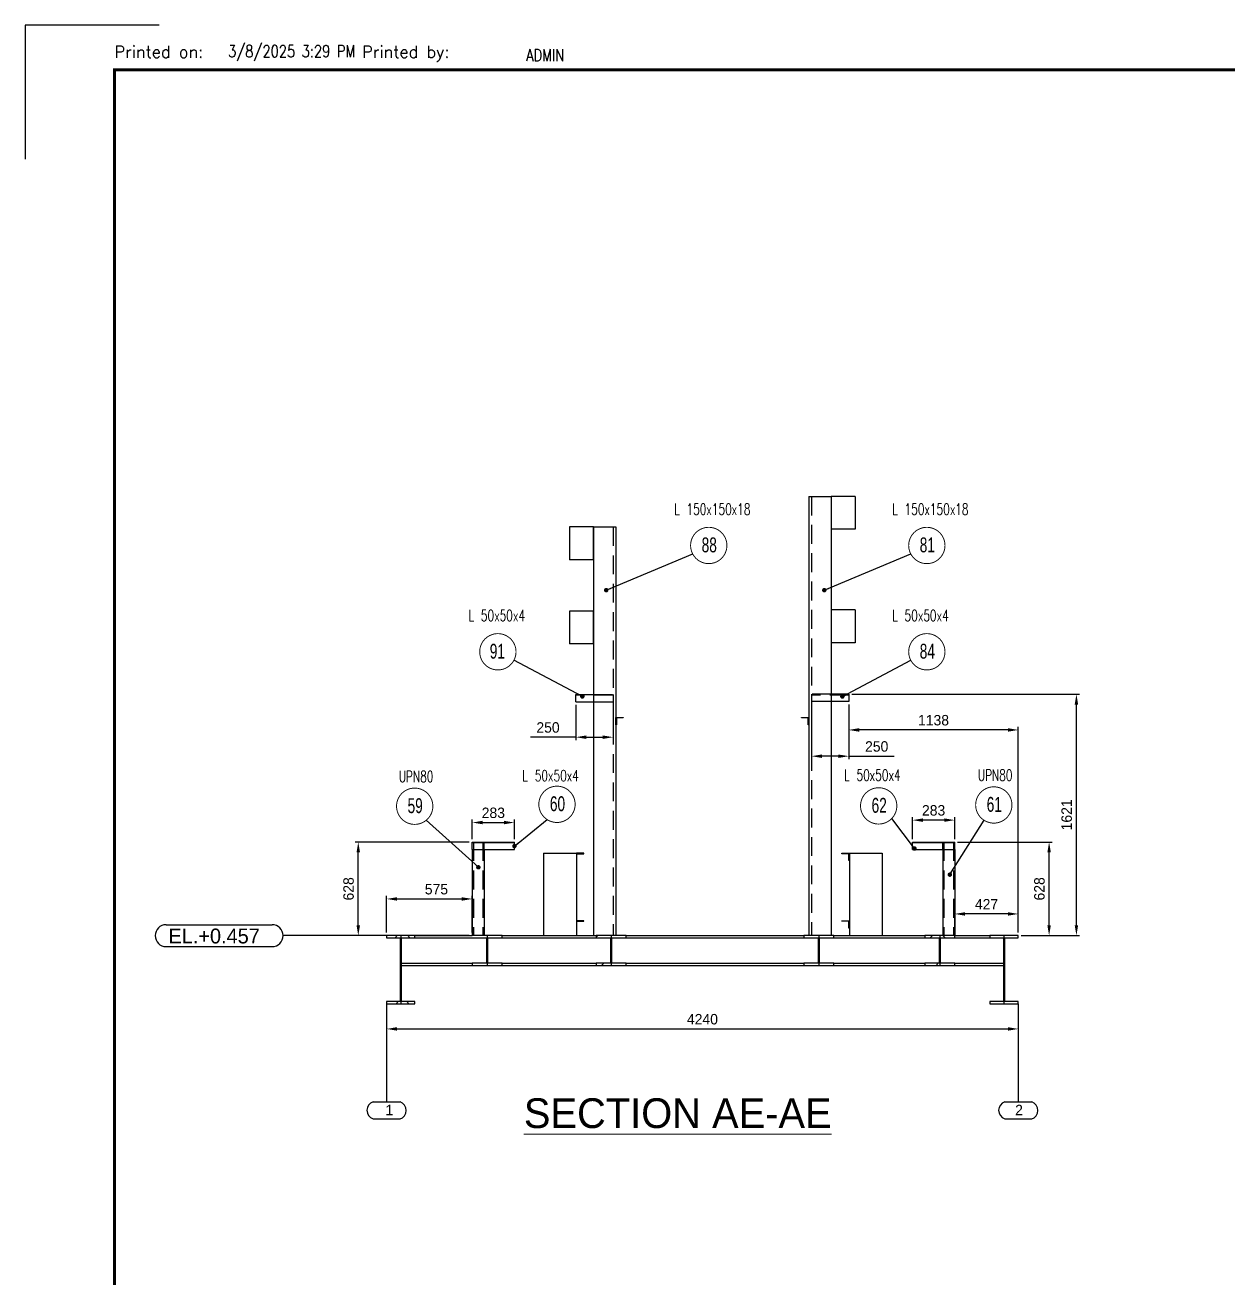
# Model space of a CAD drawing. Header units: millimetres. Extents: x 0 to 16187, y -20471 to 6290.
# Drawn here: x 5534.1 to 5937.8, y 4286.9 to 4707.4 of the extents above; entities that cross this region are included whole.
import ezdxf
from ezdxf.enums import TextEntityAlignment as Align

# ---------------------------------------------------------------- set-up
doc = ezdxf.new("R2010")
doc.units = ezdxf.units.MM
doc.header["$PDSIZE"] = -1
doc.linetypes.add('DASHED2', pattern=[9.525, 6.35, -3.175])
doc.linetypes.add('HIDDEN', pattern=[9.525, 6.35, -3.175])
doc.layers.add('BORDER1', color=3, linetype='Continuous')
doc.layers.add('BORDER2', color=7, linetype='Continuous')
doc.styles.add('MtXpl_txt_shx', font='txt.shx', dxfattribs={"height": 0.2})
doc.styles.add('ROMANC', font='ROMANC', dxfattribs={"height": 5})
doc.styles.add('ROMAND-1', font='ic-romand.shx')
doc.styles.add('ROMANS', font='ROMANS.shx', dxfattribs={"width": 0.8})
doc.styles.add('ROMANT', font='ROMANT', dxfattribs={"height": 4})
doc.styles.add('SLDTEXTSTYLE2', font='TXT', dxfattribs={"width": 0.686449})
doc.dimstyles.new('AM_ISO', dxfattribs={"dimtxt": 3.5, "dimasz": 3.5, "dimexe": 1, "dimexo": 1, "dimgap": 1.5, "dimtad": 1, "dimdsep": 46, "dimtxsty": 'Standard', "dimcen": 0, "dimclrd": 1, "dimclre": 1, "dimclrt": 1, "dimadec": 0, "dimazin": 2, "dimtp": 0.1, "dimtm": 0.1, "dimtfac": 0.71, "dimtdec": 3, "dimtmove": 0, "dimatfit": 3, "dimfxl": 1, "dimlwd": -1, "dimlwe": -1, "dimarcsym": 1})
doc.dimstyles.new('AM_ISO$7', dxfattribs={"dimtxt": 3.5, "dimasz": 3.5, "dimexe": 1, "dimexo": 1, "dimgap": 1.5, "dimtad": 1, "dimtoh": 1, "dimdsep": 46, "dimtxsty": 'Standard', "dimcen": 0, "dimclrd": 1, "dimclre": 1, "dimclrt": 1, "dimadec": 0, "dimazin": 2, "dimtp": 0.1, "dimtm": 0.1, "dimtfac": 0.71, "dimtdec": 3, "dimtmove": 0, "dimatfit": 3, "dimfxl": 1, "dimlwd": -1, "dimlwe": -1, "dimarcsym": 1})
pattern_1 = [(45, (4801.996, -1304.494), (-5.61266, 5.61266), [])]
pattern_2 = [(135, (4801.996, -1304.494), (-5.61266, -5.61266), [])]

# ---------------------------------------------------------------- blocks, each defined once
blk = doc.blocks.new('*D3445')
at = {"color": 1, "linetype": 'ByBlock'}
for p, q in [((5655.41, 4402.83), (5655.41, 4415.14)), ((5658.91, 4414.14), (5680.66, 4414.14)), ((5684.16, 4402.83), (5684.16, 4415.14))]:
    blk.add_line(p, q, dxfattribs=at)
at = {"color": 1}
for points in [[(5658.91, 4414.72), (5658.91, 4413.56), (5655.41, 4414.14)], [(5680.66, 4413.56), (5680.66, 4414.72), (5684.16, 4414.14)]]:
    blk.add_solid(points, dxfattribs=at)
at = {"layer": 'Defpoints', "color": 0}
for p in [(5684.16, 4414.14), (5655.41, 4401.83), (5684.16, 4401.83)]:
    blk.add_point(p, dxfattribs=at)
at = {"color": 1, "insert": (5672.15, 4417.39), "char_height": 3.5, "attachment_point": 5}
blk.add_mtext('575', dxfattribs=at)
blk = doc.blocks.new('*D3446')
at = {"color": 1, "linetype": 'ByBlock'}
for p, q in [((5684.16, 4434.23), (5684.16, 4440.78)), ((5698.31, 4434.23), (5698.31, 4440.78)), ((5687.66, 4439.78), (5694.81, 4439.78))]:
    blk.add_line(p, q, dxfattribs=at)
at = {"color": 1}
for points in [[(5687.66, 4440.37), (5687.66, 4439.2), (5684.16, 4439.78)], [(5694.81, 4439.2), (5694.81, 4440.37), (5698.31, 4439.78)]]:
    blk.add_solid(points, dxfattribs=at)
at = {"layer": 'Defpoints', "color": 0}
for p in [(5698.31, 4439.78), (5684.16, 4433.23), (5698.31, 4433.23)]:
    blk.add_point(p, dxfattribs=at)
at = {"color": 1, "insert": (5691.24, 4443.03), "char_height": 3.5, "attachment_point": 5}
blk.add_mtext('283', dxfattribs=at)
blk = doc.blocks.new('*D3447')
at = {"color": 1, "linetype": 'ByBlock'}
for p, q in [((5683.16, 4433.23), (5644.92, 4433.23)), ((5645.92, 4405.33), (5645.92, 4429.73)), ((5683.16, 4401.83), (5644.92, 4401.83))]:
    blk.add_line(p, q, dxfattribs=at)
at = {"color": 1}
for points in [[(5646.5, 4429.73), (5645.34, 4429.73), (5645.92, 4433.23)], [(5645.34, 4405.33), (5646.5, 4405.33), (5645.92, 4401.83)]]:
    blk.add_solid(points, dxfattribs=at)
at = {"layer": 'Defpoints', "color": 0}
for p in [(5645.92, 4433.23), (5684.16, 4433.23), (5684.16, 4401.83)]:
    blk.add_point(p, dxfattribs=at)
at = {"color": 1, "insert": (5642.67, 4417.53), "char_height": 3.5, "attachment_point": 5, "rotation": 90}
blk.add_mtext('628', dxfattribs=at)
blk = doc.blocks.new('*D3448')
at = {"color": 1, "linetype": 'ByBlock'}
for p, q in [((5846.06, 4402.83), (5846.06, 4410.11)), ((5863.91, 4409.11), (5849.56, 4409.11)), ((5867.41, 4402.83), (5867.41, 4410.11))]:
    blk.add_line(p, q, dxfattribs=at)
at = {"color": 1}
for points in [[(5849.56, 4409.7), (5849.56, 4408.53), (5846.06, 4409.11)], [(5863.91, 4408.53), (5863.91, 4409.7), (5867.41, 4409.11)]]:
    blk.add_solid(points, dxfattribs=at)
at = {"layer": 'Defpoints', "color": 0}
for p in [(5846.06, 4409.11), (5846.06, 4401.83), (5867.41, 4401.83)]:
    blk.add_point(p, dxfattribs=at)
at = {"color": 1, "insert": (5856.74, 4412.36), "char_height": 3.5, "attachment_point": 5}
blk.add_mtext('427', dxfattribs=at)
blk = doc.blocks.new('*D3449')
at = {"color": 1, "linetype": 'ByBlock'}
for p, q in [((5847.06, 4433.23), (5878.75, 4433.23)), ((5877.75, 4405.33), (5877.75, 4429.73)), ((5868.41, 4401.83), (5878.75, 4401.83))]:
    blk.add_line(p, q, dxfattribs=at)
at = {"color": 1}
for points in [[(5878.33, 4429.73), (5877.16, 4429.73), (5877.75, 4433.23)], [(5877.16, 4405.33), (5878.33, 4405.33), (5877.75, 4401.83)]]:
    blk.add_solid(points, dxfattribs=at)
at = {"layer": 'Defpoints', "color": 0}
for p in [(5846.06, 4433.23), (5877.75, 4433.23), (5867.41, 4401.83)]:
    blk.add_point(p, dxfattribs=at)
at = {"color": 1, "insert": (5874.5, 4417.53), "char_height": 3.5, "attachment_point": 5, "rotation": 90}
blk.add_mtext('628', dxfattribs=at)
blk = doc.blocks.new('*D3450')
at = {"color": 1, "linetype": 'ByBlock'}
for p, q in [((5831.91, 4434.23), (5831.91, 4441.6)), ((5842.56, 4440.6), (5835.41, 4440.6)), ((5846.06, 4434.23), (5846.06, 4441.6))]:
    blk.add_line(p, q, dxfattribs=at)
at = {"color": 1}
for points in [[(5835.41, 4441.18), (5835.41, 4440.01), (5831.91, 4440.6)], [(5842.56, 4440.01), (5842.56, 4441.18), (5846.06, 4440.6)]]:
    blk.add_solid(points, dxfattribs=at)
at = {"layer": 'Defpoints', "color": 0}
for p in [(5831.91, 4440.6), (5831.91, 4433.23), (5846.06, 4433.23)]:
    blk.add_point(p, dxfattribs=at)
at = {"color": 1, "insert": (5838.99, 4443.85), "char_height": 3.5, "attachment_point": 5}
blk.add_mtext('283', dxfattribs=at)
blk = doc.blocks.new('*D3451')
at = {"color": 1, "linetype": 'ByBlock'}
for p, q in [((5655.41, 4377.98), (5655.41, 4369.51)), ((5867.41, 4377.98), (5867.41, 4369.51)), ((5658.91, 4370.51), (5863.91, 4370.51))]:
    blk.add_line(p, q, dxfattribs=at)
at = {"color": 1}
for points in [[(5658.91, 4371.1), (5658.91, 4369.93), (5655.41, 4370.51)], [(5863.91, 4369.93), (5863.91, 4371.1), (5867.41, 4370.51)]]:
    blk.add_solid(points, dxfattribs=at)
at = {"layer": 'Defpoints', "color": 0}
for p in [(5655.41, 4378.98), (5867.41, 4378.98), (5867.41, 4370.51)]:
    blk.add_point(p, dxfattribs=at)
at = {"color": 1, "insert": (5761.41, 4373.76), "char_height": 3.5, "attachment_point": 5}
blk.add_mtext('4240', dxfattribs=at)
blk = doc.blocks.new('A$7E931815294F9')
at = {"color": 1}
blk.add_line((13.2, 77.36), (13.2, 11.43), dxfattribs=at)
at = {"color": 1, "ltscale": 0.2}
blk.add_line((4.15, 11.48), (22.25, 11.39), dxfattribs=at)
at = {"color": 1, "linetype": 'Continuous', "lineweight": 25}
blk.add_line((4.14, 0.09), (22.29, 0.01), dxfattribs=at)
at = {"color": 1, "ltscale": 0.2}
for centre, radius, start, end in [((5.98, 5.79), 5.98, 107.86898, 252.02455), ((20.4, 5.69), 5.99, 287.96509, 71.9697)]:
    blk.add_arc(centre, radius, start, end, dxfattribs=at)
at = {"color": 1, "linetype": 'Continuous', "lineweight": 25}
blk.add_text('1', height=7, rotation=359.95368, dxfattribs=at).set_placement((12.44, 2.5))
blk = doc.blocks.new('A$7E9318152A351E9')
at = {"color": 1}
blk.add_line((13.2, 77.36), (13.2, 11.43), dxfattribs=at)
at = {"color": 1, "ltscale": 0.2}
blk.add_line((4.15, 11.48), (22.25, 11.39), dxfattribs=at)
at = {"color": 1, "linetype": 'Continuous', "lineweight": 25}
blk.add_line((4.14, 0.09), (22.29, 0.01), dxfattribs=at)
at = {"color": 1, "ltscale": 0.2}
for centre, radius, start, end in [((5.98, 5.79), 5.98, 107.86898, 252.02455), ((20.4, 5.69), 5.99, 287.96509, 71.9697)]:
    blk.add_arc(centre, radius, start, end, dxfattribs=at)
at = {"color": 1, "linetype": 'Continuous', "lineweight": 25}
blk.add_text('2', height=7, rotation=359.95368, dxfattribs=at).set_placement((11.06, 2.5))
blk = doc.blocks.new('A$7E9319C323A31A')
at = {"color": 7, "linetype": 'Continuous', "lineweight": 25}
for p, q in [((3.67, 7.35), (39.25, 7.35)), ((3.67, 0), (39.25, 0))]:
    blk.add_line(p, q, dxfattribs=at)
blk.add_line((68.71, 3.67), (42.92, 3.67))
for centre, start, end in [((3.67, 3.67), 90, 270), ((39.25, 3.67), 270, 90)]:
    blk.add_arc(centre, 3.67, start, end, dxfattribs=at)
blk.add_text('EL.+0.457', height=5, dxfattribs=at).set_placement((4.45, 1.05))
blk = doc.blocks.new('*D3650')
at = {"color": 1, "linetype": 'ByBlock'}
for p, q in [((5811.51, 4482.88), (5887.91, 4482.88)), ((5886.91, 4405.33), (5886.91, 4479.38)), ((5868.41, 4401.83), (5887.91, 4401.83))]:
    blk.add_line(p, q, dxfattribs=at)
at = {"color": 1}
for points in [[(5887.49, 4479.38), (5886.33, 4479.38), (5886.91, 4482.88)], [(5886.33, 4405.33), (5887.49, 4405.33), (5886.91, 4401.83)]]:
    blk.add_solid(points, dxfattribs=at)
at = {"layer": 'Defpoints', "color": 0}
for p in [(5810.51, 4482.88), (5886.91, 4482.88), (5867.41, 4401.83)]:
    blk.add_point(p, dxfattribs=at)
at = {"color": 1, "insert": (5883.66, 4442.36), "char_height": 3.5, "attachment_point": 5, "rotation": 90}
blk.add_mtext('1621', dxfattribs=at)
blk = doc.blocks.new('*D3651')
at = {"color": 1, "linetype": 'ByBlock'}
for p, q in [((5810.51, 4479.38), (5810.51, 4469.86)), ((5863.91, 4470.86), (5814.01, 4470.86)), ((5867.41, 4402.83), (5867.41, 4471.86))]:
    blk.add_line(p, q, dxfattribs=at)
at = {"color": 1}
for points in [[(5814.01, 4471.45), (5814.01, 4470.28), (5810.51, 4470.86)], [(5863.91, 4470.28), (5863.91, 4471.45), (5867.41, 4470.86)]]:
    blk.add_solid(points, dxfattribs=at)
at = {"layer": 'Defpoints', "color": 0}
for p in [(5810.51, 4480.38), (5810.51, 4470.86), (5867.41, 4401.83)]:
    blk.add_point(p, dxfattribs=at)
at = {"color": 1, "insert": (5838.96, 4474.11), "char_height": 3.5, "attachment_point": 5}
blk.add_mtext('1138', dxfattribs=at)
blk = doc.blocks.new('*D3656')
at = {"color": 1, "linetype": 'ByBlock'}
for p, q in [((5718.96, 4479.28), (5718.96, 4467.43)), ((5731.46, 4479.28), (5731.46, 4467.43)), ((5718.96, 4468.43), (5703.71, 4468.43)), ((5722.46, 4468.43), (5727.96, 4468.43))]:
    blk.add_line(p, q, dxfattribs=at)
at = {"color": 1}
for points in [[(5722.46, 4469.01), (5722.46, 4467.84), (5718.96, 4468.43)], [(5727.96, 4467.84), (5727.96, 4469.01), (5731.46, 4468.43)]]:
    blk.add_solid(points, dxfattribs=at)
at = {"layer": 'Defpoints', "color": 0}
for p in [(5718.96, 4480.28), (5731.46, 4480.28), (5731.46, 4468.43)]:
    blk.add_point(p, dxfattribs=at)
at = {"color": 1, "insert": (5709.59, 4471.68), "char_height": 3.5, "attachment_point": 5}
blk.add_mtext('250', dxfattribs=at)
blk = doc.blocks.new('*U609')
at = {"layer": 'BORDER1', "color": 154, "true_color": 0x1859a9, "const_width": 1}
blk.add_lwpolyline([(1.81, 811), (1144, 811), (1144, 0), (0, 0), (0, 811)], close=True, dxfattribs=at)
at = {"layer": 'BORDER2'}
blk.add_lwpolyline([(15, 826), (-30, 826), (-30, 781)], dxfattribs=at)
at = {"layer": 'BORDER2', "style": 'ROMANS'}
blk.add_text('Printed on:                 Printed by:', height=4, dxfattribs=at).set_placement((0, 815))
at = {"layer": 'BORDER2', "char_height": 4, "attachment_point": 7, "style": 'ROMANS'}
for s, insert in [('3/8/2025 3:29 PM', (38.14, 813.89)), ('ADMIN', (138.14, 813.89))]:
    blk.add_mtext(s, dxfattribs=dict(at, insert=insert))
at = {"layer": 'BORDER2', "flags": 8}
for tag, height, style, p in [('REV-A', 3.24, 'ROMANS', (986.93, 140.25)), ('RE-A', 8.06, 'ROMANT', (1084.63, 7.17))]:
    blk.add_attdef(tag, text='', height=height, dxfattribs=dict(at, style=style)).set_placement(p, align=Align.CENTER)
at = {"layer": 'BORDER2', "style": 'ROMANS', "width": 3.830216}
blk.add_attdef('DATE-A', text='', height=3.24, dxfattribs=at).set_placement((995.51, 140.25), (1008.51, 140.25), align=Align.FIT)
at = {"layer": 'BORDER2'}
for tag, height, style, p in [('DRN-A', 3.24, 'ROMANS', (1018.38, 140.25)), ('CHD-A', 3.24, 'ROMANS', (1032.35, 140.25)), ('APD-A', 3.24, 'ROMANS', (1046.64, 140.25)), ('CONS_CONT_VEND', 4.2, 'ROMANC', (1061.39, 72.83))]:
    blk.add_attdef(tag, text='', height=height, dxfattribs=dict(at, style=style)).set_placement(p, align=Align.CENTER)
at = {"layer": 'BORDER2', "style": 'ROMANS', "width": 0.8}
for tag, p, height in [('1:X', (997.23, 122.55), 3.5), ('LOC', (1042.74, 122.55), 3.5), ('PROJ_NO', (1118.64, 122.55), 3.5), ('CONS_DRG_NO', (1011, 63), 3)]:
    blk.add_attdef(tag, p, '', height=height, dxfattribs=at)
at = {"layer": 'BORDER2', "lineweight": 30, "width": 0.8, "flags": 104}
blk.add_attdef('COMMENTS-A', text='', height=2.2, dxfattribs=at).set_placement((1055.21, 142.07), align=Align.MIDDLE_LEFT)
at = {"layer": 'BORDER2', "style": 'ROMANS', "width": 0.8}
for tag, p in [('PROJECT_TITLE_1', (1061.07, 55.35)), ('PROJECT_TITLE_2', (1061.07, 49.3))]:
    blk.add_attdef(tag, text='', height=3.5, dxfattribs=at).set_placement(p, align=Align.MIDDLE)
at = {"layer": 'BORDER2', "style": 'ROMANT', "width": 0.8}
for tag, p in [('DRG_TITLE_1', (1061.07, 36.31)), ('DRG_TITLE_2', (1061.07, 28.31)), ('DRG_TITLE_3', (1061.07, 20.31))]:
    blk.add_attdef(tag, text='', height=5, dxfattribs=at).set_placement(p, align=Align.CENTER)
at = {"layer": 'BORDER2', "style": 'ROMANT'}
for tag, p in [('AR', (995, 7.17)), ('PA', (1011.74, 7.17)), ('DC', (1028.45, 7.17)), ('TS', (1120.84, 7.17))]:
    blk.add_attdef(tag, p, '', height=8.06, dxfattribs=at)
for tag, p in [('SRNO', (1074.7, 7.17)), ('SH', (1115.8, 7.18))]:
    blk.add_attdef(tag, text='', height=8.06, dxfattribs=at).set_placement(p, align=Align.RIGHT)
at = {"layer": 'BORDER2', "style": 'ROMANS', "flags": 2}
blk.add_attdef('TB_VERSION', text='', height=2, dxfattribs=at).set_placement((1, -1), align=Align.TOP_LEFT)
blk = doc.blocks.new('*D3895')
at = {"color": 1, "linetype": 'ByBlock'}
for p, q in [((5798.01, 4479.38), (5798.01, 4461.05)), ((5810.51, 4479.38), (5810.51, 4461.05)), ((5807.01, 4462.05), (5801.51, 4462.05)), ((5810.51, 4462.05), (5825.76, 4462.05))]:
    blk.add_line(p, q, dxfattribs=at)
at = {"color": 1}
for points in [[(5801.51, 4462.63), (5801.51, 4461.47), (5798.01, 4462.05)], [(5807.01, 4461.47), (5807.01, 4462.63), (5810.51, 4462.05)]]:
    blk.add_solid(points, dxfattribs=at)
at = {"layer": 'Defpoints', "color": 0}
for p in [(5798.01, 4480.38), (5810.51, 4480.38), (5798.01, 4462.05)]:
    blk.add_point(p, dxfattribs=at)
at = {"color": 1, "insert": (5819.89, 4465.3), "char_height": 3.5, "attachment_point": 5}
blk.add_mtext('250', dxfattribs=at)

msp = doc.modelspace()

# ---------------------------------------------------------------- hatches: boundary and pattern name
at = {"linetype": 'Continuous', "lineweight": 18}
h = msp.add_hatch(dxfattribs=at)
h.set_pattern_fill('ANSI31', scale=2.5, style=0)
h.set_pattern_definition(pattern_1)
h.paths.add_polyline_path([(5659.94797, 4379.70608), (5655.41297, 4379.70608), (5655.41297, 4378.98108), (5660.17297, 4378.98108), (5660.17297, 4401.83108), (5655.41297, 4401.83108), (5655.41297, 4401.10608), (5659.94797, 4401.10608)], flags=0)
h = msp.add_hatch(dxfattribs=at)
h.set_pattern_fill('ANSI31', scale=2.5, angle=90, style=0)
h.set_pattern_definition(pattern_2)
h.paths.add_polyline_path([(5660.39797, 4401.10608), (5664.93297, 4401.10608), (5664.93297, 4401.83108), (5660.17297, 4401.83108), (5660.17297, 4378.98108), (5664.93297, 4378.98108), (5664.93297, 4379.70608), (5660.39797, 4379.70608)], flags=0)
h = msp.add_hatch(dxfattribs=at)
h.set_pattern_fill('ANSI31', scale=2.5, style=0)
h.set_pattern_definition(pattern_1)
h.paths.add_polyline_path([(5684.16297, 4392.58108), (5684.16297, 4391.83108), (5689.16297, 4391.83108), (5689.16297, 4401.83108), (5684.16297, 4401.83108), (5684.16297, 4401.08108), (5688.93797, 4401.08108), (5688.93797, 4392.58108)], flags=0)
h = msp.add_hatch(dxfattribs=at)
h.set_pattern_fill('ANSI31', scale=2.5, angle=90, style=0)
h.set_pattern_definition(pattern_2)
h.paths.add_polyline_path([(5689.16297, 4401.83108), (5689.16297, 4391.83108), (5694.16297, 4391.83108), (5694.16297, 4392.58108), (5689.38797, 4392.58108), (5689.38797, 4401.08108), (5694.16297, 4401.08108), (5694.16297, 4401.83108)], flags=0)
h = msp.add_hatch(dxfattribs=at)
h.set_pattern_fill('ANSI31', scale=2.5, style=0)
h.set_pattern_definition(pattern_1)
h.paths.add_polyline_path([(5725.76297, 4401.83108), (5725.76297, 4401.08108), (5730.53797, 4401.08108), (5730.53797, 4392.58108), (5725.76297, 4392.58108), (5725.76297, 4391.83108), (5730.76297, 4391.83108), (5730.76297, 4401.83108)], flags=0)
h = msp.add_hatch(dxfattribs=at)
h.set_pattern_fill('ANSI31', scale=2.5, angle=90, style=0)
h.set_pattern_definition(pattern_2)
h.paths.add_polyline_path([(5730.76297, 4401.83108), (5730.76297, 4391.83108), (5735.76297, 4391.83108), (5735.76297, 4392.58108), (5730.98797, 4392.58108), (5730.98797, 4401.08108), (5735.76297, 4401.08108), (5735.76297, 4401.83108)], flags=0)
h = msp.add_hatch(dxfattribs=at)
h.set_pattern_fill('ANSI31', scale=2.5, style=0)
h.set_pattern_definition(pattern_1)
h.paths.add_polyline_path([(5795.46297, 4392.58108), (5795.46297, 4391.83108), (5800.46297, 4391.83108), (5800.46297, 4401.83108), (5795.46297, 4401.83108), (5795.46297, 4401.08108), (5800.23797, 4401.08108), (5800.23797, 4392.58108)], flags=0)
h = msp.add_hatch(dxfattribs=at)
h.set_pattern_fill('ANSI31', scale=2.5, angle=90, style=0)
h.set_pattern_definition(pattern_2)
h.paths.add_polyline_path([(5800.46297, 4401.83108), (5800.46297, 4391.83108), (5805.46297, 4391.83108), (5805.46297, 4392.58108), (5800.68797, 4392.58108), (5800.68797, 4401.08108), (5805.46297, 4401.08108), (5805.46297, 4401.83108)], flags=0)
h = msp.add_hatch(dxfattribs=at)
h.set_pattern_fill('ANSI31', scale=2.5, style=0)
h.set_pattern_definition(pattern_1)
h.paths.add_polyline_path([(5836.06297, 4392.58108), (5836.06297, 4391.83108), (5841.06297, 4391.83108), (5841.06297, 4401.83108), (5836.06297, 4401.83108), (5836.06297, 4401.08108), (5840.83797, 4401.08108), (5840.83797, 4392.58108)], flags=0)
h = msp.add_hatch(dxfattribs=at)
h.set_pattern_fill('ANSI31', scale=2.5, angle=90, style=0)
h.set_pattern_definition(pattern_2)
h.paths.add_polyline_path([(5841.06297, 4401.83108), (5841.06297, 4391.83108), (5846.06297, 4391.83108), (5846.06297, 4392.58108), (5841.28797, 4392.58108), (5841.28797, 4401.08108), (5846.06297, 4401.08108), (5846.06297, 4401.83108)], flags=0)
h = msp.add_hatch(dxfattribs=at)
h.set_pattern_fill('ANSI31', scale=2.5, angle=90, style=0)
h.set_pattern_definition(pattern_2)
h.paths.add_polyline_path([(5862.65297, 4401.83108), (5857.89297, 4401.83108), (5857.89297, 4401.10608), (5862.42797, 4401.10608), (5862.42797, 4379.70608), (5857.89297, 4379.70608), (5857.89297, 4378.98108), (5862.65297, 4378.98108)], flags=0)
h = msp.add_hatch(dxfattribs=at)
h.set_pattern_fill('ANSI31', scale=2.5, style=0)
h.set_pattern_definition(pattern_1)
h.paths.add_polyline_path([(5862.65297, 4378.98108), (5867.41297, 4378.98108), (5867.41297, 4379.70608), (5862.87797, 4379.70608), (5862.87797, 4401.10608), (5867.41297, 4401.10608), (5867.41297, 4401.83108), (5862.65297, 4401.83108)], flags=0)

# ---------------------------------------------------------------- linework, layer by layer
at = {"color": 7, "linetype": 'Continuous', "lineweight": 25}
for p, q in [((5797.11297, 4549.23108), (5804.61297, 4549.23108)), ((5797.11297, 4549.23108), (5797.11297, 4401.83108)), ((5804.61297, 4549.23108), (5804.61297, 4401.83108)), ((5812.71297, 4549.23108), (5804.61297, 4549.23108)), ((5804.61297, 4549.23108), (5804.61297, 4538.23108)), ((5812.71297, 4549.23108), (5812.71297, 4538.23108)), ((5716.76297, 4538.98108), (5716.76297, 4527.98108)), ((5724.86297, 4538.98108), (5716.76297, 4538.98108)), ((5724.86297, 4538.98108), (5724.86297, 4401.83108)), ((5724.86297, 4538.98108), (5732.36297, 4538.98108)), ((5724.86297, 4527.98108), (5724.86297, 4538.98108)), ((5732.36297, 4538.98108), (5732.36297, 4401.83108)), ((5812.71297, 4538.23108), (5804.61297, 4538.23108)), ((5724.86297, 4527.98108), (5716.76297, 4527.98108)), ((5724.86297, 4510.78108), (5716.76297, 4510.78108)), ((5716.76297, 4510.78108), (5716.76297, 4499.78108)), ((5724.86297, 4499.78108), (5724.86297, 4510.78108)), ((5812.71297, 4511.13108), (5804.61297, 4511.13108)), ((5804.61297, 4511.13108), (5804.61297, 4500.13108)), ((5812.71297, 4511.13108), (5812.71297, 4500.13108)), ((5724.86297, 4499.78108), (5716.76297, 4499.78108)), ((5812.71297, 4500.13108), (5804.61297, 4500.13108)), ((5718.96297, 4480.28108), (5718.96297, 4482.78108)), ((5718.96297, 4482.78108), (5724.86297, 4482.78108)), ((5810.51297, 4482.88108), (5804.61297, 4482.88108)), ((5810.51297, 4482.88108), (5810.51297, 4480.38108)), ((5718.96297, 4480.28108), (5724.86297, 4480.28108)), ((5810.51297, 4480.38108), (5804.61297, 4480.38108)), ((5732.36297, 4475.08108), (5734.86297, 4475.08108)), ((5732.36297, 4472.58108), (5732.36297, 4475.08108)), ((5732.56297, 4474.88108), (5732.56297, 4472.58108)), ((5734.86297, 4474.88108), (5732.56297, 4474.88108)), ((5734.86297, 4475.08108), (5734.86297, 4474.88108)), ((5794.61297, 4474.88108), (5794.61297, 4475.08108)), ((5794.61297, 4475.08108), (5797.11297, 4475.08108)), ((5796.91297, 4474.88108), (5794.61297, 4474.88108)), ((5796.91297, 4472.58108), (5796.91297, 4474.88108)), ((5797.11297, 4475.08108), (5797.11297, 4472.58108)), ((5732.56297, 4472.58108), (5732.36297, 4472.58108)), ((5797.11297, 4472.58108), (5796.91297, 4472.58108)), ((5684.16297, 4433.03108), (5684.16297, 4433.23108)), ((5684.16297, 4433.23108), (5698.31297, 4433.23108)), ((5684.16297, 4433.03108), (5698.31297, 4433.03108)), ((5684.16297, 4430.73108), (5684.16297, 4433.03108)), ((5684.16297, 4430.73108), (5684.16297, 4433.03108)), ((5698.31297, 4433.03108), (5698.31297, 4433.23108)), ((5698.31297, 4430.73108), (5698.31297, 4433.03108)), ((5831.91297, 4433.23108), (5846.06297, 4433.23108)), ((5831.91297, 4433.03108), (5831.91297, 4433.23108)), ((5831.91297, 4433.03108), (5846.06297, 4433.03108)), ((5831.91297, 4430.73108), (5831.91297, 4433.03108)), ((5846.06297, 4433.03108), (5846.06297, 4433.23108)), ((5846.06297, 4430.73108), (5846.06297, 4433.03108)), ((5684.16297, 4430.73108), (5698.31297, 4430.73108)), ((5684.16297, 4430.73108), (5684.16297, 4401.83108)), ((5688.16297, 4430.73108), (5688.16297, 4401.83108)), ((5708.11297, 4429.53108), (5708.11297, 4401.83108)), ((5708.11297, 4429.53108), (5719.11297, 4429.53108)), ((5719.11297, 4429.53108), (5719.11297, 4427.03108)), ((5721.61297, 4429.53108), (5719.11297, 4429.53108)), ((5719.11297, 4429.53108), (5719.11297, 4401.83108)), ((5719.31297, 4429.33108), (5721.61297, 4429.33108)), ((5719.31297, 4427.03108), (5719.31297, 4429.33108)), ((5721.61297, 4429.33108), (5721.61297, 4429.53108)), ((5808.21297, 4429.53108), (5810.71297, 4429.53108)), ((5808.21297, 4429.33108), (5808.21297, 4429.53108)), ((5810.51297, 4429.33108), (5808.21297, 4429.33108)), ((5810.51297, 4427.03108), (5810.51297, 4429.33108)), ((5810.71297, 4429.53108), (5810.71297, 4427.03108)), ((5810.71297, 4429.53108), (5821.71297, 4429.53108)), ((5810.71297, 4429.53108), (5810.71297, 4401.83108)), ((5821.71297, 4429.53108), (5821.71297, 4401.83108)), ((5831.91297, 4430.73108), (5846.06297, 4430.73108)), ((5842.06297, 4430.73108), (5842.06297, 4401.83108)), ((5846.06297, 4430.73108), (5846.06297, 4401.83108)), ((5719.11297, 4427.03108), (5719.31297, 4427.03108)), ((5810.71297, 4427.03108), (5810.51297, 4427.03108)), ((5721.61297, 4406.83108), (5719.11297, 4406.83108)), ((5719.11297, 4406.83108), (5719.11297, 4404.33108)), ((5719.11297, 4404.33108), (5719.31297, 4404.33108)), ((5719.31297, 4406.63108), (5721.61297, 4406.63108)), ((5719.31297, 4404.33108), (5719.31297, 4406.63108)), ((5721.61297, 4406.63108), (5721.61297, 4406.83108)), ((5808.21297, 4406.63108), (5808.21297, 4406.83108)), ((5808.21297, 4406.83108), (5810.71297, 4406.83108)), ((5810.51297, 4406.63108), (5808.21297, 4406.63108)), ((5810.51297, 4404.33108), (5810.51297, 4406.63108)), ((5810.71297, 4404.33108), (5810.51297, 4404.33108)), ((5810.71297, 4406.83108), (5810.71297, 4404.33108)), ((5655.41297, 4401.83108), (5655.41297, 4401.10608)), ((5660.17297, 4401.83108), (5655.41297, 4401.83108)), ((5655.41297, 4401.10608), (5659.94797, 4401.10608)), ((5659.94797, 4401.10608), (5659.94797, 4379.70608)), ((5660.17297, 4401.83108), (5660.17297, 4378.98108)), ((5664.93297, 4401.83108), (5660.17297, 4401.83108)), ((5660.39797, 4379.70608), (5660.39797, 4401.10608)), ((5660.39797, 4401.10608), (5664.93297, 4401.10608)), ((5660.39797, 4401.08108), (5664.93297, 4401.08108)), ((5664.93297, 4401.10608), (5664.93297, 4401.83108)), ((5664.93297, 4401.83108), (5684.16297, 4401.83108)), ((5664.93297, 4401.08108), (5664.93297, 4401.10608)), ((5664.93297, 4401.08108), (5684.16297, 4401.08108)), ((5689.16297, 4401.83108), (5684.16297, 4401.83108)), ((5684.16297, 4401.08108), (5688.93797, 4401.08108)), ((5688.93797, 4401.08108), (5688.93797, 4392.58108)), ((5689.16297, 4401.83108), (5689.16297, 4391.83108)), ((5694.16297, 4401.83108), (5689.16297, 4401.83108)), ((5689.38797, 4401.08108), (5694.16297, 4401.08108)), ((5689.38797, 4392.58108), (5689.38797, 4401.08108)), ((5694.16297, 4401.08108), (5694.16297, 4401.83108)), ((5694.16297, 4401.83108), (5725.76297, 4401.83108)), ((5694.16297, 4401.08108), (5725.76297, 4401.08108)), ((5730.76297, 4401.83108), (5725.76297, 4401.83108)), ((5725.76297, 4401.83108), (5725.76297, 4401.08108)), ((5725.76297, 4401.08108), (5730.53797, 4401.08108)), ((5730.53797, 4401.08108), (5730.53797, 4392.58108)), ((5735.76297, 4401.83108), (5730.76297, 4401.83108)), ((5730.76297, 4401.83108), (5730.76297, 4391.83108)), ((5730.98797, 4401.08108), (5735.76297, 4401.08108)), ((5730.98797, 4392.58108), (5730.98797, 4401.08108)), ((5735.76297, 4401.08108), (5735.76297, 4401.83108)), ((5735.76297, 4401.83108), (5795.46297, 4401.83108)), ((5735.76297, 4401.08108), (5795.46297, 4401.08108)), ((5795.46297, 4401.83108), (5795.46297, 4401.08108)), ((5800.46297, 4401.83108), (5795.46297, 4401.83108)), ((5795.46297, 4401.08108), (5800.23797, 4401.08108)), ((5800.23797, 4401.08108), (5800.23797, 4392.58108)), ((5800.46297, 4401.83108), (5800.46297, 4391.83108)), ((5805.46297, 4401.83108), (5800.46297, 4401.83108)), ((5800.68797, 4401.08108), (5805.46297, 4401.08108)), ((5800.68797, 4392.58108), (5800.68797, 4401.08108)), ((5805.46297, 4401.08108), (5805.46297, 4401.83108)), ((5805.46297, 4401.83108), (5836.06297, 4401.83108)), ((5805.46297, 4401.08108), (5836.06297, 4401.08108)), ((5836.06297, 4401.83108), (5836.06297, 4401.08108)), ((5841.06297, 4401.83108), (5836.06297, 4401.83108)), ((5836.06297, 4401.08108), (5840.83797, 4401.08108)), ((5840.83797, 4401.08108), (5840.83797, 4392.58108)), ((5841.06297, 4401.83108), (5841.06297, 4391.83108)), ((5846.06297, 4401.83108), (5841.06297, 4401.83108)), ((5841.28797, 4401.08108), (5846.06297, 4401.08108)), ((5841.28797, 4392.58108), (5841.28797, 4401.08108)), ((5846.06297, 4401.08108), (5846.06297, 4401.83108)), ((5846.06297, 4401.83108), (5857.89297, 4401.83108)), ((5846.06297, 4401.08108), (5857.89297, 4401.08108)), ((5857.89297, 4401.83108), (5857.89297, 4401.10608)), ((5862.65297, 4401.83108), (5857.89297, 4401.83108)), ((5857.89297, 4401.10608), (5862.42797, 4401.10608)), ((5857.89297, 4401.10608), (5857.89297, 4401.08108)), ((5857.89297, 4401.08108), (5862.42797, 4401.08108)), ((5862.42797, 4401.10608), (5862.42797, 4379.70608)), ((5862.65297, 4378.98108), (5862.65297, 4401.83108)), ((5867.41297, 4401.83108), (5862.65297, 4401.83108)), ((5862.87797, 4401.10608), (5867.41297, 4401.10608)), ((5862.87797, 4379.70608), (5862.87797, 4401.10608)), ((5867.41297, 4401.10608), (5867.41297, 4401.83108)), ((5660.39797, 4392.58108), (5684.16297, 4392.58108)), ((5660.39797, 4391.83108), (5684.16297, 4391.83108)), ((5688.93797, 4392.58108), (5684.16297, 4392.58108)), ((5684.16297, 4392.58108), (5684.16297, 4391.83108)), ((5684.16297, 4391.83108), (5689.16297, 4391.83108)), ((5689.16297, 4391.83108), (5694.16297, 4391.83108)), ((5694.16297, 4392.58108), (5689.38797, 4392.58108)), ((5694.16297, 4391.83108), (5694.16297, 4392.58108)), ((5694.16297, 4392.58108), (5725.76297, 4392.58108)), ((5694.16297, 4391.83108), (5725.76297, 4391.83108)), ((5725.76297, 4392.58108), (5725.76297, 4391.83108)), ((5730.53797, 4392.58108), (5725.76297, 4392.58108)), ((5725.76297, 4391.83108), (5730.76297, 4391.83108)), ((5730.76297, 4391.83108), (5735.76297, 4391.83108)), ((5735.76297, 4392.58108), (5730.98797, 4392.58108)), ((5735.76297, 4391.83108), (5735.76297, 4392.58108)), ((5735.76297, 4392.58108), (5795.46297, 4392.58108)), ((5735.76297, 4391.83108), (5795.46297, 4391.83108)), ((5800.23797, 4392.58108), (5795.46297, 4392.58108)), ((5795.46297, 4392.58108), (5795.46297, 4391.83108)), ((5795.46297, 4391.83108), (5800.46297, 4391.83108)), ((5800.46297, 4391.83108), (5805.46297, 4391.83108)), ((5805.46297, 4392.58108), (5800.68797, 4392.58108)), ((5805.46297, 4391.83108), (5805.46297, 4392.58108)), ((5805.46297, 4392.58108), (5836.06297, 4392.58108)), ((5805.46297, 4391.83108), (5836.06297, 4391.83108)), ((5840.83797, 4392.58108), (5836.06297, 4392.58108)), ((5836.06297, 4392.58108), (5836.06297, 4391.83108)), ((5836.06297, 4391.83108), (5841.06297, 4391.83108)), ((5841.06297, 4391.83108), (5846.06297, 4391.83108)), ((5846.06297, 4392.58108), (5841.28797, 4392.58108)), ((5846.06297, 4391.83108), (5846.06297, 4392.58108)), ((5846.06297, 4392.58108), (5862.42797, 4392.58108)), ((5846.06297, 4391.83108), (5862.42797, 4391.83108)), ((5655.41297, 4379.70608), (5655.41297, 4378.98108)), ((5659.94797, 4379.70608), (5655.41297, 4379.70608)), ((5655.41297, 4378.98108), (5660.17297, 4378.98108)), ((5660.17297, 4378.98108), (5664.93297, 4378.98108)), ((5664.93297, 4379.70608), (5660.39797, 4379.70608)), ((5664.93297, 4378.98108), (5664.93297, 4379.70608)), ((5857.89297, 4379.70608), (5857.89297, 4378.98108)), ((5862.42797, 4379.70608), (5857.89297, 4379.70608)), ((5857.89297, 4378.98108), (5862.65297, 4378.98108)), ((5862.65297, 4378.98108), (5867.41297, 4378.98108)), ((5867.41297, 4379.70608), (5862.87797, 4379.70608)), ((5867.41297, 4378.98108), (5867.41297, 4379.70608))]:
    msp.add_line(p, q, dxfattribs=at)
at = {"color": 2, "linetype": 'HIDDEN'}
for p, q in [((5798.01297, 4549.23108), (5798.01297, 4401.83108)), ((5731.46297, 4538.98108), (5731.46297, 4401.83108)), ((5724.86297, 4482.78108), (5731.46297, 4482.78108)), ((5724.86297, 4482.78108), (5731.46297, 4482.78108)), ((5804.61297, 4482.88108), (5798.01297, 4482.88108)), ((5731.46297, 4482.48108), (5718.96297, 4482.48108)), ((5724.86297, 4480.28108), (5731.46297, 4480.28108)), ((5724.86297, 4480.28108), (5731.46297, 4480.28108)), ((5810.51297, 4482.48108), (5798.01297, 4482.48108)), ((5804.61297, 4480.38108), (5798.01297, 4480.38108))]:
    msp.add_line(p, q, dxfattribs=at)
at = {"color": 2, "linetype": 'HIDDEN', "lineweight": 25}
for p, q in [((5731.46297, 4482.78108), (5731.46297, 4480.28108)), ((5731.46297, 4482.78108), (5731.46297, 4480.28108)), ((5798.01297, 4482.88108), (5798.01297, 4480.38108))]:
    msp.add_line(p, q, dxfattribs=at)
at = {"color": 2, "linetype": 'DASHED2'}
for p, q in [((5684.56297, 4433.23108), (5684.56297, 4401.83108)), ((5687.76297, 4433.23108), (5687.76297, 4401.83108)), ((5688.16297, 4430.73108), (5688.16297, 4433.23108)), ((5842.06297, 4430.73108), (5842.06297, 4433.23108)), ((5842.46297, 4433.23108), (5842.46297, 4401.83108)), ((5845.66297, 4433.23108), (5845.66297, 4401.83108))]:
    msp.add_line(p, q, dxfattribs=at)
at = {"color": 2}
for points in [[(5769.62516, 4532.77661, 0.3125, 0.3125, 1), (5757.43766, 4532.77661, 0.3125, 0.3125, 1)], [(5842.80812, 4532.77661, 0.3125, 0.3125, 1), (5830.62062, 4532.77661, 0.3125, 0.3125, 1)], [(5686.66782, 4497.09692, 0.3125, 0.3125, -1), (5698.85532, 4497.09692, 0.3125, 0.3125, -1)], [(5842.80812, 4497.09692, 0.3125, 0.3125, 1), (5830.62062, 4497.09692, 0.3125, 0.3125, 1)]]:
    msp.add_lwpolyline(points, format="xyseb", close=True, dxfattribs=at)
at = {"color": 4}
for points in [[(5670.94646, 4445.25948, 0.3125, 0.3125, 1), (5658.75896, 4445.25948, 0.3125, 0.3125, 1)], [(5718.69246, 4445.89982, 0.3125, 0.3125, 1), (5706.50496, 4445.89982, 0.3125, 0.3125, 1)], [(5826.65105, 4445.3726, 0.3125, 0.3125, 1), (5814.46355, 4445.3726, 0.3125, 0.3125, 1)]]:
    msp.add_lwpolyline(points, format="xyseb", close=True, dxfattribs=at)
at = {"color": 2, "const_width": 0.3125}
msp.add_lwpolyline([(5865.28302, 4445.68377, 1), (5853.09552, 4445.68377, 1)], format="xyb", close=True, dxfattribs=at)

# ---------------------------------------------------------------- block references
msp.add_blockref('A$7E9319C323A31A', (5577.75877, 4398.15608))
at = {"xscale": 0.5, "yscale": 0.5, "zscale": 0.5}
for name, p in [('A$7E931815294F9', (5648.81222, 4340.29959)), ('A$7E9318152A351E9', (5860.81222, 4340.29959))]:
    msp.add_blockref(name, p, dxfattribs=at)
at = {"layer": 'BORDER1'}
msp.add_blockref('*U609', (5564.09849, 3881.44049), dxfattribs=at)

# ---------------------------------------------------------------- texts
at = {"color": 2, "style": 'MtXpl_txt_shx', "width": 0.6875}
for s, p in [('L 150x150x18', (5751.90496, 4543.06578)), ('L 150x150x18', (5825.08792, 4543.06578)), ('L 50x50x4', (5682.90365, 4507.38609)), ('L 50x50x4', (5825.08792, 4507.38609))]:
    msp.add_text(s, height=3.75, dxfattribs=at).set_placement(p)
at = {"color": 2, "style": 'SLDTEXTSTYLE2', "width": 0.686449}
for s, p in [('88', (5763.69788, 4532.96958)), ('81', (5836.88084, 4532.96958)), ('91', (5692.5951, 4497.28989)), ('84', (5836.88084, 4497.28989))]:
    msp.add_text(s, height=5, dxfattribs=at).set_placement(p, align=Align.MIDDLE_CENTER)
at = {"color": 4, "style": 'MtXpl_txt_shx', "width": 0.6875}
for s, p in [('L 50x50x4', (5700.97227, 4453.64671)), ('L 50x50x4', (5808.93085, 4453.82216)), ('UPN80', (5659.49742, 4453.35693))]:
    msp.add_text(s, height=3.75, dxfattribs=at).set_placement(p)
at = {"color": 2, "lineweight": 25, "style": 'MtXpl_txt_shx', "width": 0.6875}
msp.add_text('UPN80', height=3.75, dxfattribs=at).set_placement((5853.83399, 4453.78122))
at = {"color": 4, "style": 'SLDTEXTSTYLE2', "width": 0.686449}
for s, p in [('59', (5665.01918, 4445.45245)), ('60', (5712.76519, 4446.09279)), ('62', (5820.72377, 4445.56557))]:
    msp.add_text(s, height=5, dxfattribs=at).set_placement(p, align=Align.MIDDLE_CENTER)
at = {"color": 2, "lineweight": 25, "style": 'SLDTEXTSTYLE2', "width": 0.686449}
msp.add_text('61', height=5, dxfattribs=at).set_placement((5859.35575, 4445.87674), align=Align.MIDDLE_CENTER)
at = {"color": 7, "lineweight": 0, "style": 'ROMAND-1'}
msp.add_text('%%USECTION AE-AE', height=10, dxfattribs=at).set_placement((5701.48669, 4337.24254))

# ---------------------------------------------------------------- dimensions: what is measured, and where the dimension line sits
for base, p1, p2, picture, middle in [((5886.91154, 4482.88108), (5867.41297, 4401.83108), (5810.51297, 4482.88108), '*D3650', (5883.66154, 4442.35608)), ((5645.92097, 4433.23108), (5684.16297, 4401.83108), (5684.16297, 4433.23108), '*D3447', (5642.67097, 4417.53108)), ((5877.74615, 4433.23108), (5867.41297, 4401.83108), (5846.06297, 4433.23108), '*D3449', (5874.49615, 4417.53108))]:
    dim = msp.add_linear_dim(base=base, p1=p1, p2=p2, angle=90, dimstyle='AM_ISO', override={"dimtxt": 3.5, "dimdec": 0, "dimlfac": 20})
    dim.commit()
    dim.dimension.update_dxf_attribs({"geometry": picture, "text_midpoint": middle})
for base, p1, p2, picture, middle in [((5731.46297, 4468.42614), (5718.96297, 4480.28108), (5731.46297, 4480.28108), '*D3656', (5709.58797, 4468.42614)), ((5798.01297, 4462.05141), (5810.51297, 4480.38108), (5798.01297, 4480.38108), '*D3895', (5819.88797, 4462.05141)), ((5684.16297, 4414.13866), (5655.41297, 4401.83108), (5684.16297, 4401.83108), '*D3445', (5672.14536, 4414.13866))]:
    dim = msp.add_linear_dim(base=base, p1=p1, p2=p2, dimstyle='AM_ISO', override={"dimtxt": 3.5, "dimdec": 0, "dimlfac": 20})
    dim.commit()
    dim.dimension.update_dxf_attribs({"geometry": picture, "text_midpoint": middle, "dimtype": 160})
for base, p1, p2, picture, middle in [((5810.51297, 4470.86395), (5867.41297, 4401.83108), (5810.51297, 4480.38108), '*D3651', (5838.96297, 4474.11395)), ((5698.31297, 4439.7847), (5684.16297, 4433.23108), (5698.31297, 4433.23108), '*D3446', (5691.23797, 4443.0347)), ((5831.91297, 4440.59649), (5846.06297, 4433.23108), (5831.91297, 4433.23108), '*D3450', (5838.98797, 4443.84649)), ((5846.06297, 4409.11299), (5867.41297, 4401.83108), (5846.06297, 4401.83108), '*D3448', (5856.73797, 4412.36299)), ((5867.41297, 4370.51402), (5655.41297, 4378.98108), (5867.41297, 4378.98108), '*D3451', (5761.41297, 4373.76402))]:
    dim = msp.add_linear_dim(base=base, p1=p1, p2=p2, dimstyle='AM_ISO', override={"dimtxt": 3.5, "dimdec": 0, "dimlfac": 20})
    dim.commit()
    dim.dimension.update_dxf_attribs({"geometry": picture, "text_midpoint": middle})

# ---------------------------------------------------------------- leaders
for points in [[(5729.1234, 4517.77112), (5758.14574, 4529.92557)], [(5802.30637, 4517.77112), (5831.3287, 4529.92557)], [(5721.10726, 4482.09143), (5698.14724, 4494.24588)], [(5808.36868, 4482.09143), (5831.3287, 4494.24588)]]:
    msp.add_leader(points, dimstyle='AM_ISO$7', override={"dimasz": 1.5, "dimldrblk": 'Dot'})
at = {"color": 4}
for points in [[(5686.21059, 4424.77255), (5668.69844, 4440.53252)], [(5698.31297, 4431.88108), (5709.29699, 4440.77807)], [(5832.56061, 4431.04433), (5824.96796, 4441.16786)]]:
    msp.add_leader(points, dimstyle='AM_ISO$7', override={"dimasz": 1.5, "dimldrblk": 'Dot'}, dxfattribs=at)
at = {"color": 2}
msp.add_leader([(5844.42699, 4422.29174), (5855.93709, 4440.53041)], dimstyle='AM_ISO$7', override={"dimasz": 1.5, "dimldrblk": 'Dot'}, dxfattribs=at)

doc.saveas('drawing.dxf')
